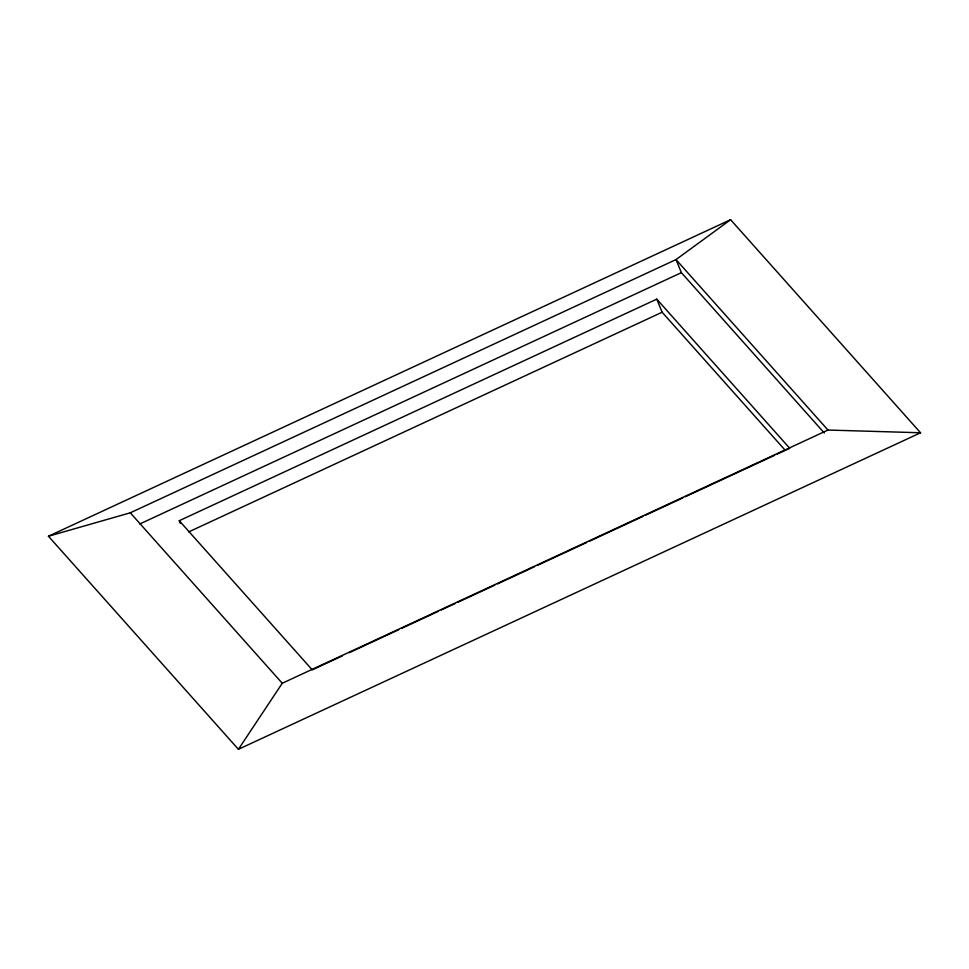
<?xml version="1.0" encoding="UTF-8"?>
<svg xmlns="http://www.w3.org/2000/svg" width="969" height="969" viewBox="0 0 969 969"><rect width="100%" height="100%" fill="white"/><g stroke="black" fill="none" stroke-linecap="round" stroke-linejoin="round"><path stroke-width="1.45" d="M238.41 749.303L282.258 683.254L827.974 430.042L920.55 432.768L730.59 219.697L48.45 536.232L238.41 749.303L920.55 432.768M730.59 219.697L676.011 259.583L130.294 512.807L48.45 536.232M139.778 523.975L681.377 272.664L824.28 432.961M180.343 523.321L179.265 520.704L656.764 299.142L789.735 448.296L777.38 454.025M188.749 531.884L662.13 312.224L785.023 450.076M342.42 655.856L312.236 669.858L179.265 520.704M349.288 652.67L398.683 629.753M401.42 628.469L438.472 611.282M441.222 610.01L454.933 603.639M457.683 602.367L494.735 585.179M497.472 583.907L534.525 566.72M537.262 565.436L586.657 542.519M589.406 541.247L642.919 516.416M645.657 515.145L682.709 497.957M685.458 496.685L774.643 455.297M827.974 430.042L676.011 259.583L681.377 272.664M130.294 512.807L282.258 683.254M656.764 299.142L662.13 312.224"/></g></svg>
